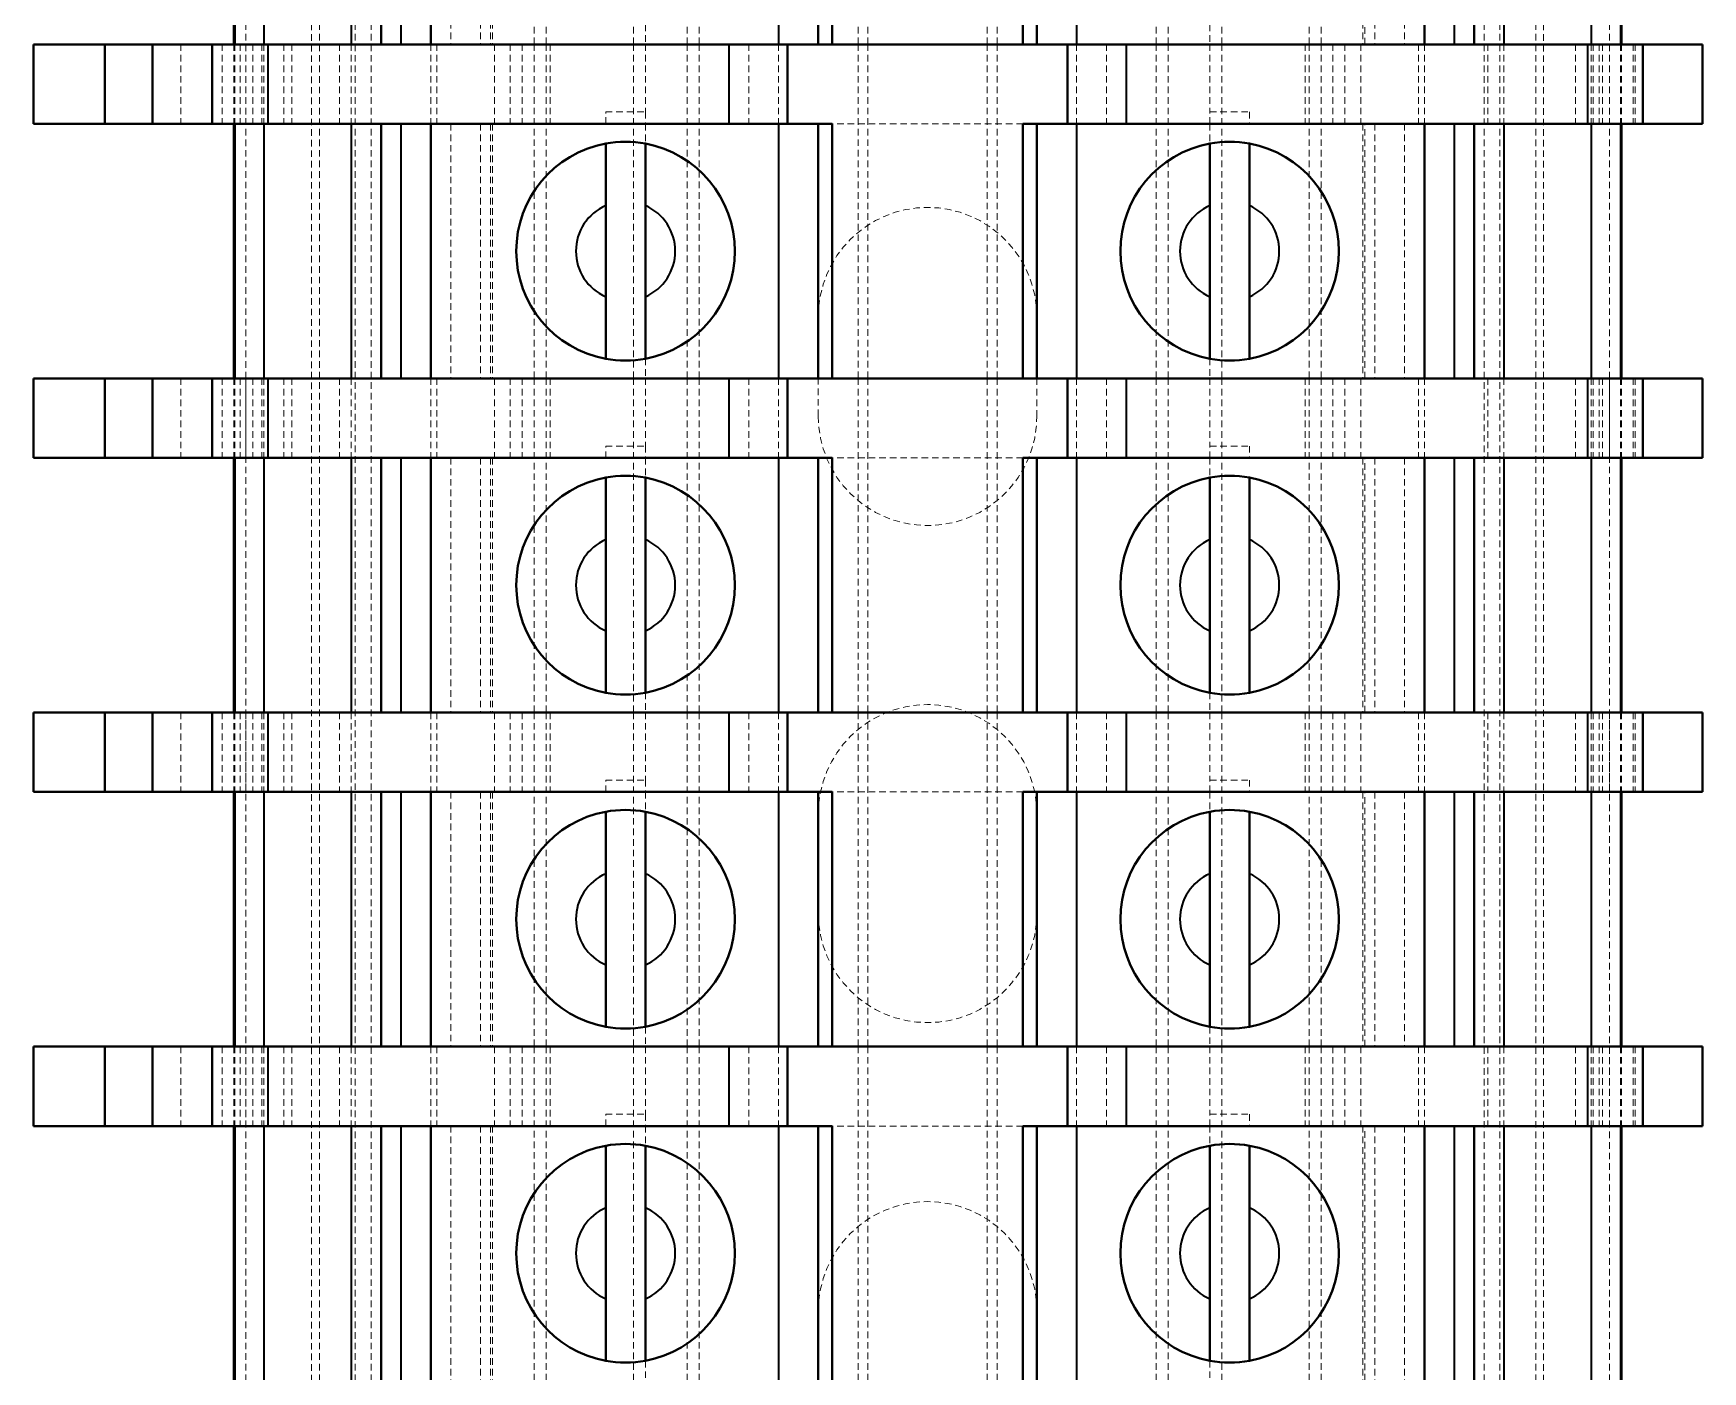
# Model space of a CAD drawing. Header units: inches. Extents: x 6934 to 18973, y 4254 to 7629.
# Drawn here: x 16751.78 to 16793.78, y 4759.93 to 4793.58 of the extents above; entities that cross this region are included whole.
import ezdxf

# ---------------------------------------------------------------- set-up
doc = ezdxf.new("R2010")
doc.units = ezdxf.units.IN
doc.header["$MEASUREMENT"] = 0
doc.linetypes.add('입력 정류부 ASSY$0$DASHED', pattern=[0.2067, 0.1654, -0.0413])
for name, color, linetype, lineweight, true_color in [('입력 정류부 ASSY$0$가려진 것(ISO)', 2, '입력 정류부 ASSY$0$DASHED', 18, 0xffff00), ('입력 정류부 ASSY$0$가려진 좁은 것(ISO)', 2, '입력 정류부 ASSY$0$DASHED', 18, 0xffff00), ('입력 정류부 ASSY$0$가시적인 것(ISO)', 3, 'Continuous', 40, 0x00ff00), ('입력 정류부 ASSY$0$가시적인 좁은 것(ISO)', 3, 'Continuous', 35, 0x00ff00)]:
    doc.layers.add(name, color=color, linetype=linetype, lineweight=lineweight, true_color=true_color)

# ---------------------------------------------------------------- blocks, each defined once
blk = doc.blocks.new('입력 정류부 ASSY')
at = {"layer": '입력 정류부 ASSY$0$가려진 것(ISO)'}
for p, q in [((104.904, 738.44), (104.904, 460.44)), ((105.804, 738.44), (105.804, 460.44)), ((106.204, 738.44), (106.204, 460.44)), ((134.204, 738.44), (134.204, 460.44)), ((134.604, 738.44), (134.604, 460.44)), ((135.504, 738.44), (135.504, 460.44)), ((104.704, 729.94), (104.704, 470.79)), ((135.704, 729.94), (135.704, 468.54)), ((110.304, 541.69), (110.304, 533.29)), ((110.604, 541.69), (110.604, 533.29)), ((112.804, 541.69), (112.804, 533.29)), ((114.154, 541.69), (114.154, 533.29)), ((114.454, 541.69), (114.454, 533.29)), ((118.454, 541.69), (118.454, 533.29)), ((118.704, 541.69), (118.704, 533.29)), ((121.704, 541.69), (121.704, 533.29)), ((121.954, 541.69), (121.954, 533.29)), ((125.954, 541.69), (125.954, 533.29)), ((126.254, 541.69), (126.254, 533.29)), ((127.604, 541.69), (127.604, 533.29)), ((129.804, 541.69), (129.804, 533.29)), ((130.104, 541.69), (130.104, 533.29)), ((108.204, 539.69), (108.204, 533.29)), ((108.954, 539.69), (108.954, 533.29)), ((109.204, 539.69), (109.204, 533.29)), ((109.254, 539.69), (109.254, 533.29)), ((131.154, 539.69), (131.154, 533.29)), ((131.204, 533.29), (131.204, 539.69)), ((131.454, 539.69), (131.454, 533.29)), ((132.204, 539.69), (132.204, 533.29)), ((113.104, 533.786), (113.104, 533.29)), ((127.304, 533.786), (127.304, 533.29)), ((102.454, 533.29), (102.454, 531.29)), ((102.746, 533.29), (102.746, 531.29)), ((102.904, 533.29), (102.904, 531.29)), ((103.05, 533.29), (103.05, 531.29)), ((103.454, 533.29), (103.454, 531.29)), ((104.004, 533.29), (104.004, 531.29)), ((104.204, 533.29), (104.204, 531.29)), ((104.211, 533.29), (104.211, 531.29)), ((105.404, 533.29), (105.404, 531.29)), ((107.704, 533.29), (107.704, 531.29)), ((107.854, 533.29), (107.854, 531.29)), ((109.304, 533.29), (109.304, 531.29)), ((110.304, 533.29), (110.304, 524.89)), ((110.604, 533.29), (110.604, 524.89)), ((110.704, 533.29), (110.704, 531.29)), ((112.804, 533.29), (112.804, 524.89)), ((113.104, 533.29), (113.104, 531.59)), ((114.154, 533.29), (114.154, 524.89)), ((114.454, 533.29), (114.454, 524.89)), ((115.704, 533.29), (115.704, 531.29)), ((116.454, 533.29), (116.454, 531.29)), ((118.454, 533.29), (118.454, 524.89)), ((118.704, 533.29), (118.704, 524.89)), ((121.704, 533.29), (121.704, 524.89)), ((121.954, 533.29), (121.954, 524.89)), ((123.954, 533.29), (123.954, 531.29)), ((124.704, 533.29), (124.704, 531.29)), ((125.954, 533.29), (125.954, 524.89)), ((126.254, 533.29), (126.254, 524.89)), ((127.304, 533.29), (127.304, 531.59)), ((127.604, 533.29), (127.604, 524.89)), ((129.704, 533.29), (129.704, 531.29)), ((129.804, 533.29), (129.804, 524.89)), ((130.104, 533.29), (130.104, 524.89)), ((131.104, 533.29), (131.104, 531.29)), ((132.554, 533.29), (132.554, 531.29)), ((132.704, 533.29), (132.704, 531.29)), ((134.304, 533.29), (134.304, 531.29)), ((136.504, 533.29), (136.504, 531.29)), ((136.954, 533.29), (136.954, 531.29)), ((137.104, 533.29), (137.104, 531.29)), ((137.359, 533.29), (137.359, 531.29)), ((137.663, 533.29), (137.663, 531.29)), ((137.954, 533.29), (137.954, 531.29)), ((138.004, 533.29), (138.004, 531.29)), ((112.104, 531.29), (112.104, 531.59)), ((112.104, 531.59), (113.104, 531.59)), ((113.104, 531.59), (113.104, 531.29)), ((127.304, 531.29), (127.304, 531.59)), ((127.304, 531.59), (128.304, 531.59)), ((128.304, 531.59), (128.304, 531.29)), ((108.204, 531.29), (108.204, 524.89)), ((108.954, 531.29), (108.954, 524.89)), ((109.204, 531.29), (109.204, 524.89)), ((109.254, 531.29), (109.254, 524.89)), ((113.104, 531.29), (113.104, 530.794)), ((122.604, 531.29), (117.804, 531.29)), ((127.304, 531.29), (127.304, 530.794)), ((131.154, 531.29), (131.154, 524.89)), ((131.204, 524.89), (131.204, 531.29)), ((131.454, 531.29), (131.454, 524.89)), ((132.204, 531.29), (132.204, 524.89)), ((113.104, 525.386), (113.104, 524.89)), ((127.304, 525.386), (127.304, 524.89)), ((102.454, 524.89), (102.454, 522.89)), ((102.746, 524.89), (102.746, 522.89)), ((102.904, 524.89), (102.904, 522.89)), ((103.05, 524.89), (103.05, 522.89)), ((103.454, 524.89), (103.454, 522.89)), ((104.004, 524.89), (104.004, 522.89)), ((104.204, 524.89), (104.204, 522.89)), ((104.211, 524.89), (104.211, 522.89)), ((105.404, 524.89), (105.404, 522.89)), ((107.704, 524.89), (107.704, 522.89)), ((107.854, 524.89), (107.854, 522.89)), ((109.304, 524.89), (109.304, 522.89)), ((110.304, 524.89), (110.304, 516.49)), ((110.604, 524.89), (110.604, 516.49)), ((110.704, 524.89), (110.704, 522.89)), ((112.804, 524.89), (112.804, 516.49)), ((113.104, 524.89), (113.104, 523.19)), ((114.154, 524.89), (114.154, 516.49)), ((114.454, 524.89), (114.454, 516.49)), ((115.704, 524.89), (115.704, 522.89)), ((116.454, 524.89), (116.454, 522.89)), ((117.454, 523.94), (117.454, 524.89)), ((118.454, 524.89), (118.454, 516.49)), ((118.704, 524.89), (118.704, 516.49)), ((121.704, 524.89), (121.704, 516.49)), ((121.954, 524.89), (121.954, 516.49)), ((122.954, 524.89), (122.954, 523.94)), ((123.954, 524.89), (123.954, 522.89)), ((124.704, 524.89), (124.704, 522.89)), ((125.954, 524.89), (125.954, 516.49)), ((126.254, 524.89), (126.254, 516.49)), ((127.304, 524.89), (127.304, 523.19)), ((127.604, 524.89), (127.604, 516.49)), ((129.704, 524.89), (129.704, 522.89)), ((129.804, 524.89), (129.804, 516.49)), ((130.104, 524.89), (130.104, 516.49)), ((131.104, 524.89), (131.104, 522.89)), ((132.554, 524.89), (132.554, 522.89)), ((132.704, 524.89), (132.704, 522.89)), ((134.304, 524.89), (134.304, 522.89)), ((136.504, 524.89), (136.504, 522.89)), ((136.954, 524.89), (136.954, 522.89)), ((137.104, 524.89), (137.104, 522.89)), ((137.359, 524.89), (137.359, 522.89)), ((137.663, 524.89), (137.663, 522.89)), ((137.954, 524.89), (137.954, 522.89)), ((138.004, 524.89), (138.004, 522.89)), ((112.104, 522.89), (112.104, 523.19)), ((112.104, 523.19), (113.104, 523.19)), ((113.104, 523.19), (113.104, 522.89)), ((127.304, 522.89), (127.304, 523.19)), ((127.304, 523.19), (128.304, 523.19)), ((128.304, 523.19), (128.304, 522.89)), ((108.204, 522.89), (108.204, 516.49)), ((108.954, 522.89), (108.954, 516.49)), ((109.204, 522.89), (109.204, 516.49)), ((109.254, 522.89), (109.254, 516.49)), ((113.104, 522.89), (113.104, 522.394)), ((122.604, 522.89), (117.804, 522.89)), ((127.304, 522.89), (127.304, 522.394)), ((131.154, 522.89), (131.154, 516.49)), ((131.204, 516.49), (131.204, 522.89)), ((131.454, 522.89), (131.454, 516.49)), ((132.204, 522.89), (132.204, 516.49)), ((113.104, 516.986), (113.104, 516.49)), ((127.304, 516.986), (127.304, 516.49)), ((102.454, 516.49), (102.454, 514.49)), ((102.746, 516.49), (102.746, 514.49)), ((102.904, 516.49), (102.904, 514.49)), ((103.05, 516.49), (103.05, 514.49)), ((103.454, 516.49), (103.454, 514.49)), ((104.004, 516.49), (104.004, 514.49)), ((104.204, 516.49), (104.204, 514.49)), ((104.211, 516.49), (104.211, 514.49)), ((105.404, 516.49), (105.404, 514.49)), ((107.704, 516.49), (107.704, 514.49)), ((107.854, 516.49), (107.854, 514.49)), ((109.304, 516.49), (109.304, 514.49)), ((110.304, 516.49), (110.304, 508.09)), ((110.604, 516.49), (110.604, 508.09)), ((110.704, 516.49), (110.704, 514.49)), ((112.804, 516.49), (112.804, 508.09)), ((113.104, 516.49), (113.104, 514.79)), ((114.154, 516.49), (114.154, 508.09)), ((114.454, 516.49), (114.454, 508.09)), ((115.704, 516.49), (115.704, 514.49)), ((116.454, 516.49), (116.454, 514.49)), ((118.454, 516.49), (118.454, 508.09)), ((118.704, 516.49), (118.704, 508.09)), ((121.704, 516.49), (121.704, 508.09)), ((121.954, 516.49), (121.954, 508.09)), ((123.954, 516.49), (123.954, 514.49)), ((124.704, 516.49), (124.704, 514.49)), ((125.954, 516.49), (125.954, 508.09)), ((126.254, 516.49), (126.254, 508.09)), ((127.304, 516.49), (127.304, 514.79)), ((127.604, 516.49), (127.604, 508.09)), ((129.704, 516.49), (129.704, 514.49)), ((129.804, 516.49), (129.804, 508.09)), ((130.104, 516.49), (130.104, 508.09)), ((131.104, 516.49), (131.104, 514.49)), ((132.554, 516.49), (132.554, 514.49)), ((132.704, 516.49), (132.704, 514.49)), ((134.304, 516.49), (134.304, 514.49)), ((136.504, 516.49), (136.504, 514.49)), ((136.954, 516.49), (136.954, 514.49)), ((137.104, 516.49), (137.104, 514.49)), ((137.359, 516.49), (137.359, 514.49)), ((137.663, 516.49), (137.663, 514.49)), ((137.954, 516.49), (137.954, 514.49)), ((138.004, 516.49), (138.004, 514.49)), ((112.104, 514.49), (112.104, 514.79)), ((112.104, 514.79), (113.104, 514.79)), ((113.104, 514.79), (113.104, 514.49)), ((127.304, 514.49), (127.304, 514.79)), ((127.304, 514.79), (128.304, 514.79)), ((128.304, 514.79), (128.304, 514.49)), ((108.204, 514.49), (108.204, 508.09)), ((108.954, 514.49), (108.954, 508.09)), ((109.204, 514.49), (109.204, 508.09)), ((109.254, 514.49), (109.254, 508.09)), ((113.104, 514.49), (113.104, 513.994)), ((122.604, 514.49), (117.804, 514.49)), ((127.304, 514.49), (127.304, 513.994)), ((131.154, 514.49), (131.154, 508.09)), ((131.204, 508.09), (131.204, 514.49)), ((131.454, 514.49), (131.454, 508.09)), ((132.204, 514.49), (132.204, 508.09)), ((113.104, 508.586), (113.104, 508.09)), ((127.304, 508.586), (127.304, 508.09)), ((102.454, 508.09), (102.454, 506.09)), ((102.746, 508.09), (102.746, 506.09)), ((102.904, 508.09), (102.904, 506.09)), ((103.05, 508.09), (103.05, 506.09)), ((103.454, 508.09), (103.454, 506.09)), ((104.004, 508.09), (104.004, 506.09)), ((104.204, 508.09), (104.204, 506.09)), ((104.211, 508.09), (104.211, 506.09)), ((105.404, 508.09), (105.404, 506.09)), ((107.704, 508.09), (107.704, 506.09)), ((107.854, 508.09), (107.854, 506.09)), ((109.304, 508.09), (109.304, 506.09)), ((110.304, 508.09), (110.304, 499.69)), ((110.604, 508.09), (110.604, 499.69)), ((110.704, 508.09), (110.704, 506.09)), ((112.804, 508.09), (112.804, 499.69)), ((113.104, 508.09), (113.104, 506.39)), ((114.154, 508.09), (114.154, 499.69)), ((114.454, 508.09), (114.454, 499.69)), ((115.704, 508.09), (115.704, 506.09)), ((116.454, 508.09), (116.454, 506.09)), ((118.454, 508.09), (118.454, 499.69)), ((118.704, 508.09), (118.704, 499.69)), ((121.704, 508.09), (121.704, 499.69)), ((121.954, 508.09), (121.954, 499.69)), ((123.954, 508.09), (123.954, 506.09)), ((124.704, 508.09), (124.704, 506.09)), ((125.954, 508.09), (125.954, 499.69)), ((126.254, 508.09), (126.254, 499.69)), ((127.304, 508.09), (127.304, 506.39)), ((127.604, 508.09), (127.604, 499.69)), ((129.704, 508.09), (129.704, 506.09)), ((129.804, 508.09), (129.804, 499.69)), ((130.104, 508.09), (130.104, 499.69)), ((131.104, 508.09), (131.104, 506.09)), ((132.554, 508.09), (132.554, 506.09)), ((132.704, 508.09), (132.704, 506.09)), ((134.304, 508.09), (134.304, 506.09)), ((136.504, 508.09), (136.504, 506.09)), ((136.954, 508.09), (136.954, 506.09)), ((137.104, 508.09), (137.104, 506.09)), ((137.359, 508.09), (137.359, 506.09)), ((137.663, 508.09), (137.663, 506.09)), ((137.954, 508.09), (137.954, 506.09)), ((138.004, 508.09), (138.004, 506.09)), ((112.104, 506.09), (112.104, 506.39)), ((112.104, 506.39), (113.104, 506.39)), ((113.104, 506.39), (113.104, 506.09)), ((127.304, 506.09), (127.304, 506.39)), ((127.304, 506.39), (128.304, 506.39)), ((128.304, 506.39), (128.304, 506.09)), ((108.204, 506.09), (108.204, 499.69)), ((108.954, 506.09), (108.954, 499.69)), ((109.204, 506.09), (109.204, 499.69)), ((109.254, 506.09), (109.254, 499.69)), ((113.104, 506.09), (113.104, 505.594)), ((122.604, 506.09), (117.804, 506.09)), ((127.304, 506.09), (127.304, 505.594)), ((131.154, 506.09), (131.154, 499.69)), ((131.204, 499.69), (131.204, 506.09)), ((131.454, 506.09), (131.454, 499.69)), ((132.204, 506.09), (132.204, 499.69)), ((113.104, 500.186), (113.104, 499.69)), ((127.304, 500.186), (127.304, 499.69))]:
    blk.add_line(p, q, dxfattribs=at)
for centre, start, end in [((120.204, 526.44), 0, 180), ((120.204, 523.94), 180, 0), ((120.204, 513.94), 0, 180), ((120.204, 511.44), 180, 0), ((120.204, 501.44), 0, 180)]:
    blk.add_arc(centre, 2.75, start, end, dxfattribs=at)
at = {"layer": '입력 정류부 ASSY$0$가려진 좁은 것(ISO)'}
for p, q in [((103.046, 738.44), (103.046, 460.44)), ((137.363, 738.44), (137.363, 460.44)), ((101.411, 533.29), (101.411, 531.29)), ((102.771, 533.29), (102.771, 531.29)), ((103.224, 533.29), (103.224, 531.29)), ((103.504, 533.29), (103.504, 531.29)), ((105.704, 533.29), (105.704, 531.29)), ((109.704, 533.29), (109.704, 531.29)), ((110.004, 533.29), (110.004, 531.29)), ((130.404, 533.29), (130.404, 531.29)), ((130.704, 533.29), (130.704, 531.29)), ((134.704, 533.29), (134.704, 531.29)), ((136.904, 533.29), (136.904, 531.29)), ((137.185, 533.29), (137.185, 531.29)), ((137.638, 533.29), (137.638, 531.29)), ((101.411, 524.89), (101.411, 522.89)), ((102.771, 524.89), (102.771, 522.89)), ((103.224, 524.89), (103.224, 522.89)), ((103.504, 524.89), (103.504, 522.89)), ((105.704, 524.89), (105.704, 522.89)), ((109.704, 524.89), (109.704, 522.89)), ((110.004, 524.89), (110.004, 522.89)), ((130.404, 524.89), (130.404, 522.89)), ((130.704, 524.89), (130.704, 522.89)), ((134.704, 524.89), (134.704, 522.89)), ((136.904, 524.89), (136.904, 522.89)), ((137.185, 524.89), (137.185, 522.89)), ((137.638, 524.89), (137.638, 522.89)), ((101.411, 516.49), (101.411, 514.49)), ((102.771, 516.49), (102.771, 514.49)), ((103.224, 516.49), (103.224, 514.49)), ((103.504, 516.49), (103.504, 514.49)), ((105.704, 516.49), (105.704, 514.49)), ((109.704, 516.49), (109.704, 514.49)), ((110.004, 516.49), (110.004, 514.49)), ((130.404, 516.49), (130.404, 514.49)), ((130.704, 516.49), (130.704, 514.49)), ((134.704, 516.49), (134.704, 514.49)), ((136.904, 516.49), (136.904, 514.49)), ((137.185, 516.49), (137.185, 514.49)), ((137.638, 516.49), (137.638, 514.49)), ((101.411, 508.09), (101.411, 506.09)), ((102.771, 508.09), (102.771, 506.09)), ((103.224, 508.09), (103.224, 506.09)), ((103.504, 508.09), (103.504, 506.09)), ((105.704, 508.09), (105.704, 506.09)), ((109.704, 508.09), (109.704, 506.09)), ((110.004, 508.09), (110.004, 506.09)), ((130.404, 508.09), (130.404, 506.09)), ((130.704, 508.09), (130.704, 506.09)), ((134.704, 508.09), (134.704, 506.09)), ((136.904, 508.09), (136.904, 506.09)), ((137.185, 508.09), (137.185, 506.09)), ((137.638, 508.09), (137.638, 506.09))]:
    blk.add_line(p, q, dxfattribs=at)
at = {"layer": '입력 정류부 ASSY$0$가시적인 것(ISO)'}
for p, q in [((102.746, 539.69), (102.746, 533.29)), ((106.454, 539.69), (106.454, 533.29)), ((107.704, 539.69), (107.704, 533.29)), ((117.454, 539.69), (117.454, 533.29)), ((117.804, 539.69), (117.804, 533.29)), ((122.604, 539.69), (122.604, 533.29)), ((122.954, 539.69), (122.954, 533.29)), ((132.704, 539.69), (132.704, 533.29)), ((133.954, 539.69), (133.954, 533.29)), ((137.663, 539.69), (137.663, 533.29)), ((99.504, 533.29), (97.704, 533.29)), ((97.704, 533.29), (97.704, 531.29)), ((100.704, 533.29), (99.504, 533.29)), ((99.504, 533.29), (99.504, 531.29)), ((102.204, 533.29), (100.704, 533.29)), ((100.704, 533.29), (100.704, 531.29)), ((102.204, 533.29), (103.604, 533.29)), ((102.204, 533.29), (102.204, 531.29)), ((115.204, 533.29), (103.604, 533.29)), ((115.204, 533.29), (116.681, 533.29)), ((123.727, 533.29), (116.681, 533.29)), ((116.681, 533.29), (116.681, 531.29)), ((122.604, 533.29), (117.804, 533.29)), ((123.727, 533.29), (125.204, 533.29)), ((123.727, 533.29), (123.727, 531.29)), ((136.804, 533.29), (125.204, 533.29)), ((136.804, 533.29), (138.204, 533.29)), ((139.704, 533.29), (138.204, 533.29)), ((138.204, 533.29), (138.204, 531.29)), ((139.704, 533.29), (139.704, 531.29)), ((99.504, 531.29), (97.704, 531.29)), ((100.704, 531.29), (99.504, 531.29)), ((102.204, 531.29), (100.704, 531.29)), ((102.204, 531.29), (103.604, 531.29)), ((102.746, 531.29), (102.746, 524.89)), ((115.204, 531.29), (103.604, 531.29)), ((106.454, 531.29), (106.454, 524.89)), ((107.704, 531.29), (107.704, 524.89)), ((115.204, 531.29), (116.681, 531.29)), ((117.804, 531.29), (116.681, 531.29)), ((117.454, 531.29), (117.454, 524.89)), ((117.804, 531.29), (117.804, 524.89)), ((122.604, 531.29), (122.604, 524.89)), ((123.727, 531.29), (122.604, 531.29)), ((122.954, 531.29), (122.954, 524.89)), ((123.727, 531.29), (125.204, 531.29)), ((136.804, 531.29), (125.204, 531.29)), ((132.704, 531.29), (132.704, 524.89)), ((133.954, 531.29), (133.954, 524.89)), ((136.804, 531.29), (138.204, 531.29)), ((137.663, 531.29), (137.663, 524.89)), ((139.704, 531.29), (138.204, 531.29)), ((112.104, 526.945), (112.104, 529.236)), ((113.104, 529.236), (113.104, 526.945)), ((127.304, 526.945), (127.304, 529.236)), ((128.304, 529.236), (128.304, 526.945)), ((99.504, 524.89), (97.704, 524.89)), ((97.704, 524.89), (97.704, 522.89)), ((100.704, 524.89), (99.504, 524.89)), ((99.504, 524.89), (99.504, 522.89)), ((102.204, 524.89), (100.704, 524.89)), ((100.704, 524.89), (100.704, 522.89)), ((102.204, 524.89), (103.604, 524.89)), ((102.204, 524.89), (102.204, 522.89)), ((115.204, 524.89), (103.604, 524.89)), ((115.204, 524.89), (116.681, 524.89)), ((123.727, 524.89), (116.681, 524.89)), ((116.681, 524.89), (116.681, 522.89)), ((122.604, 524.89), (117.804, 524.89)), ((123.727, 524.89), (125.204, 524.89)), ((123.727, 524.89), (123.727, 522.89)), ((136.804, 524.89), (125.204, 524.89)), ((136.804, 524.89), (138.204, 524.89)), ((139.704, 524.89), (138.204, 524.89)), ((138.204, 524.89), (138.204, 522.89)), ((139.704, 524.89), (139.704, 522.89)), ((99.504, 522.89), (97.704, 522.89)), ((100.704, 522.89), (99.504, 522.89)), ((102.204, 522.89), (100.704, 522.89)), ((102.204, 522.89), (103.604, 522.89)), ((102.746, 522.89), (102.746, 516.49)), ((115.204, 522.89), (103.604, 522.89)), ((106.454, 522.89), (106.454, 516.49)), ((107.704, 522.89), (107.704, 516.49)), ((115.204, 522.89), (116.681, 522.89)), ((117.804, 522.89), (116.681, 522.89)), ((117.454, 522.89), (117.454, 516.49)), ((117.804, 522.89), (117.804, 516.49)), ((122.604, 522.89), (122.604, 516.49)), ((123.727, 522.89), (122.604, 522.89)), ((122.954, 522.89), (122.954, 516.49)), ((123.727, 522.89), (125.204, 522.89)), ((136.804, 522.89), (125.204, 522.89)), ((132.704, 522.89), (132.704, 516.49)), ((133.954, 522.89), (133.954, 516.49)), ((136.804, 522.89), (138.204, 522.89)), ((137.663, 522.89), (137.663, 516.49)), ((139.704, 522.89), (138.204, 522.89)), ((112.104, 518.545), (112.104, 520.836)), ((113.104, 520.836), (113.104, 518.545)), ((127.304, 518.545), (127.304, 520.836)), ((128.304, 520.836), (128.304, 518.545)), ((99.504, 516.49), (97.704, 516.49)), ((97.704, 516.49), (97.704, 514.49)), ((100.704, 516.49), (99.504, 516.49)), ((99.504, 516.49), (99.504, 514.49)), ((102.204, 516.49), (100.704, 516.49)), ((100.704, 516.49), (100.704, 514.49)), ((102.204, 516.49), (103.604, 516.49)), ((102.204, 516.49), (102.204, 514.49)), ((115.204, 516.49), (103.604, 516.49)), ((115.204, 516.49), (116.681, 516.49)), ((123.727, 516.49), (116.681, 516.49)), ((116.681, 516.49), (116.681, 514.49)), ((122.604, 516.49), (117.804, 516.49)), ((123.727, 516.49), (125.204, 516.49)), ((123.727, 516.49), (123.727, 514.49)), ((136.804, 516.49), (125.204, 516.49)), ((136.804, 516.49), (138.204, 516.49)), ((139.704, 516.49), (138.204, 516.49)), ((138.204, 516.49), (138.204, 514.49)), ((139.704, 516.49), (139.704, 514.49)), ((99.504, 514.49), (97.704, 514.49)), ((100.704, 514.49), (99.504, 514.49)), ((102.204, 514.49), (100.704, 514.49)), ((102.204, 514.49), (103.604, 514.49)), ((102.746, 514.49), (102.746, 508.09)), ((115.204, 514.49), (103.604, 514.49)), ((106.454, 514.49), (106.454, 508.09)), ((107.704, 514.49), (107.704, 508.09)), ((115.204, 514.49), (116.681, 514.49)), ((117.804, 514.49), (116.681, 514.49)), ((117.454, 514.49), (117.454, 508.09)), ((117.804, 514.49), (117.804, 508.09)), ((122.604, 514.49), (122.604, 508.09)), ((123.727, 514.49), (122.604, 514.49)), ((122.954, 514.49), (122.954, 508.09)), ((123.727, 514.49), (125.204, 514.49)), ((136.804, 514.49), (125.204, 514.49)), ((132.704, 514.49), (132.704, 508.09)), ((133.954, 514.49), (133.954, 508.09)), ((136.804, 514.49), (138.204, 514.49)), ((137.663, 514.49), (137.663, 508.09)), ((139.704, 514.49), (138.204, 514.49)), ((112.104, 510.145), (112.104, 512.436)), ((113.104, 512.436), (113.104, 510.145)), ((127.304, 510.145), (127.304, 512.436)), ((128.304, 512.436), (128.304, 510.145)), ((99.504, 508.09), (97.704, 508.09)), ((97.704, 508.09), (97.704, 506.09)), ((100.704, 508.09), (99.504, 508.09)), ((99.504, 508.09), (99.504, 506.09)), ((102.204, 508.09), (100.704, 508.09)), ((100.704, 508.09), (100.704, 506.09)), ((102.204, 508.09), (103.604, 508.09)), ((102.204, 508.09), (102.204, 506.09)), ((115.204, 508.09), (103.604, 508.09)), ((115.204, 508.09), (116.681, 508.09)), ((123.727, 508.09), (116.681, 508.09)), ((116.681, 508.09), (116.681, 506.09)), ((122.604, 508.09), (117.804, 508.09)), ((123.727, 508.09), (125.204, 508.09)), ((123.727, 508.09), (123.727, 506.09)), ((136.804, 508.09), (125.204, 508.09)), ((136.804, 508.09), (138.204, 508.09)), ((139.704, 508.09), (138.204, 508.09)), ((138.204, 508.09), (138.204, 506.09)), ((139.704, 508.09), (139.704, 506.09)), ((99.504, 506.09), (97.704, 506.09)), ((100.704, 506.09), (99.504, 506.09)), ((102.204, 506.09), (100.704, 506.09)), ((102.204, 506.09), (103.604, 506.09)), ((102.746, 506.09), (102.746, 499.69)), ((115.204, 506.09), (103.604, 506.09)), ((106.454, 506.09), (106.454, 499.69)), ((107.704, 506.09), (107.704, 499.69)), ((115.204, 506.09), (116.681, 506.09)), ((117.804, 506.09), (116.681, 506.09)), ((117.454, 506.09), (117.454, 499.69)), ((117.804, 506.09), (117.804, 499.69)), ((122.604, 506.09), (122.604, 499.69)), ((123.727, 506.09), (122.604, 506.09)), ((122.954, 506.09), (122.954, 499.69)), ((123.727, 506.09), (125.204, 506.09)), ((136.804, 506.09), (125.204, 506.09)), ((132.704, 506.09), (132.704, 499.69)), ((133.954, 506.09), (133.954, 499.69)), ((136.804, 506.09), (138.204, 506.09)), ((137.663, 506.09), (137.663, 499.69)), ((139.704, 506.09), (138.204, 506.09)), ((112.104, 501.745), (112.104, 504.036)), ((113.104, 504.036), (113.104, 501.745)), ((127.304, 501.745), (127.304, 504.036)), ((128.304, 504.036), (128.304, 501.745))]:
    blk.add_line(p, q, dxfattribs=at)
for centre, start, end in [((112.604, 528.09), 100.4757, 259.5243), ((112.604, 528.09), 79.5243, 100.4757), ((112.604, 528.09), 280.4757, 79.5243), ((127.804, 528.09), 100.4757, 259.5243), ((127.804, 528.09), 79.5243, 100.4757), ((127.804, 528.09), 280.4757, 79.5243), ((112.604, 528.09), 259.5243, 280.4757), ((127.804, 528.09), 259.5243, 280.4757), ((112.604, 519.69), 100.4757, 259.5243), ((112.604, 519.69), 79.5243, 100.4757), ((112.604, 519.69), 280.4757, 79.5243), ((127.804, 519.69), 100.4757, 259.5243), ((127.804, 519.69), 79.5243, 100.4757), ((127.804, 519.69), 280.4757, 79.5243), ((112.604, 519.69), 259.5243, 280.4757), ((127.804, 519.69), 259.5243, 280.4757), ((112.604, 511.29), 100.4757, 259.5243), ((112.604, 511.29), 79.5243, 100.4757), ((112.604, 511.29), 280.4757, 79.5243), ((127.804, 511.29), 100.4757, 259.5243), ((127.804, 511.29), 79.5243, 100.4757), ((127.804, 511.29), 280.4757, 79.5243), ((112.604, 511.29), 259.5243, 280.4757), ((127.804, 511.29), 259.5243, 280.4757), ((112.604, 502.89), 100.4757, 259.5243), ((112.604, 502.89), 79.5243, 100.4757), ((112.604, 502.89), 280.4757, 79.5243), ((127.804, 502.89), 100.4757, 259.5243), ((127.804, 502.89), 79.5243, 100.4757), ((127.804, 502.89), 280.4757, 79.5243), ((112.604, 502.89), 259.5243, 280.4757), ((127.804, 502.89), 259.5243, 280.4757)]:
    blk.add_arc(centre, 2.75, start, end, dxfattribs=at)
for points, knots in [([(112.104, 529.236), (112.104, 529.436), (112.104, 529.672), (112.104, 530.031), (112.104, 530.22), (112.104, 530.486), (112.104, 530.61), (112.104, 530.751), (112.104, 530.777), (112.104, 530.794)], [0.7826557, 0.7826557, 0.7826557, 0.7826557, 0.8426253, 0.8426253, 0.8991856, 0.8991856, 0.9546323, 0.9546323, 1.009615, 1.009615, 1.009615, 1.009615]), ([(113.104, 530.794), (113.104, 530.777), (113.104, 530.751), (113.104, 530.61), (113.104, 530.486), (113.104, 530.22), (113.104, 530.031), (113.104, 529.672), (113.104, 529.436), (113.104, 529.236)], [0.3365383, 0.3365383, 0.3365383, 0.3365383, 0.391521, 0.391521, 0.4469677, 0.4469677, 0.503528, 0.503528, 0.5634976, 0.5634976, 0.5634976, 0.5634976]), ([(127.304, 529.236), (127.304, 529.436), (127.304, 529.672), (127.304, 530.031), (127.304, 530.22), (127.304, 530.486), (127.304, 530.61), (127.304, 530.751), (127.304, 530.777), (127.304, 530.794)], [0.7826557, 0.7826557, 0.7826557, 0.7826557, 0.8426253, 0.8426253, 0.8991856, 0.8991856, 0.9546323, 0.9546323, 1.009615, 1.009615, 1.009615, 1.009615]), ([(128.304, 530.794), (128.304, 530.777), (128.304, 530.751), (128.304, 530.61), (128.304, 530.486), (128.304, 530.22), (128.304, 530.031), (128.304, 529.672), (128.304, 529.436), (128.304, 529.236)], [0.3365383, 0.3365383, 0.3365383, 0.3365383, 0.391521, 0.391521, 0.4469677, 0.4469677, 0.503528, 0.503528, 0.5634976, 0.5634976, 0.5634976, 0.5634976]), ([(112.104, 525.386), (112.104, 525.403), (112.104, 525.429), (112.104, 525.571), (112.104, 525.695), (112.104, 525.96), (112.104, 526.149), (112.104, 526.509), (112.104, 526.745), (112.104, 526.945)], [0.3365383, 0.3365383, 0.3365383, 0.3365383, 0.391521, 0.391521, 0.4469677, 0.4469677, 0.503528, 0.503528, 0.5634976, 0.5634976, 0.5634976, 0.5634976]), ([(113.104, 526.945), (113.104, 526.745), (113.104, 526.509), (113.104, 526.149), (113.104, 525.96), (113.104, 525.695), (113.104, 525.571), (113.104, 525.429), (113.104, 525.403), (113.104, 525.386)], [0.7826557, 0.7826557, 0.7826557, 0.7826557, 0.8426253, 0.8426253, 0.8991856, 0.8991856, 0.9546323, 0.9546323, 1.009615, 1.009615, 1.009615, 1.009615]), ([(127.304, 525.386), (127.304, 525.403), (127.304, 525.429), (127.304, 525.571), (127.304, 525.695), (127.304, 525.96), (127.304, 526.149), (127.304, 526.509), (127.304, 526.745), (127.304, 526.945)], [0.3365383, 0.3365383, 0.3365383, 0.3365383, 0.391521, 0.391521, 0.4469677, 0.4469677, 0.503528, 0.503528, 0.5634976, 0.5634976, 0.5634976, 0.5634976]), ([(128.304, 526.945), (128.304, 526.745), (128.304, 526.509), (128.304, 526.149), (128.304, 525.96), (128.304, 525.695), (128.304, 525.571), (128.304, 525.429), (128.304, 525.403), (128.304, 525.386)], [0.7826557, 0.7826557, 0.7826557, 0.7826557, 0.8426253, 0.8426253, 0.8991856, 0.8991856, 0.9546323, 0.9546323, 1.009615, 1.009615, 1.009615, 1.009615]), ([(112.104, 520.836), (112.104, 521.036), (112.104, 521.272), (112.104, 521.631), (112.104, 521.82), (112.104, 522.086), (112.104, 522.21), (112.104, 522.351), (112.104, 522.377), (112.104, 522.394)], [0.7826557, 0.7826557, 0.7826557, 0.7826557, 0.8426253, 0.8426253, 0.8991856, 0.8991856, 0.9546323, 0.9546323, 1.009615, 1.009615, 1.009615, 1.009615]), ([(113.104, 522.394), (113.104, 522.377), (113.104, 522.351), (113.104, 522.21), (113.104, 522.086), (113.104, 521.82), (113.104, 521.631), (113.104, 521.272), (113.104, 521.036), (113.104, 520.836)], [0.3365383, 0.3365383, 0.3365383, 0.3365383, 0.391521, 0.391521, 0.4469677, 0.4469677, 0.503528, 0.503528, 0.5634976, 0.5634976, 0.5634976, 0.5634976]), ([(127.304, 520.836), (127.304, 521.036), (127.304, 521.272), (127.304, 521.631), (127.304, 521.82), (127.304, 522.086), (127.304, 522.21), (127.304, 522.351), (127.304, 522.377), (127.304, 522.394)], [0.7826557, 0.7826557, 0.7826557, 0.7826557, 0.8426253, 0.8426253, 0.8991856, 0.8991856, 0.9546323, 0.9546323, 1.009615, 1.009615, 1.009615, 1.009615]), ([(128.304, 522.394), (128.304, 522.377), (128.304, 522.351), (128.304, 522.21), (128.304, 522.086), (128.304, 521.82), (128.304, 521.631), (128.304, 521.272), (128.304, 521.036), (128.304, 520.836)], [0.3365383, 0.3365383, 0.3365383, 0.3365383, 0.391521, 0.391521, 0.4469677, 0.4469677, 0.503528, 0.503528, 0.5634976, 0.5634976, 0.5634976, 0.5634976]), ([(112.104, 516.986), (112.104, 517.003), (112.104, 517.029), (112.104, 517.171), (112.104, 517.295), (112.104, 517.56), (112.104, 517.749), (112.104, 518.109), (112.104, 518.345), (112.104, 518.545)], [0.3365383, 0.3365383, 0.3365383, 0.3365383, 0.391521, 0.391521, 0.4469677, 0.4469677, 0.503528, 0.503528, 0.5634976, 0.5634976, 0.5634976, 0.5634976]), ([(113.104, 518.545), (113.104, 518.345), (113.104, 518.109), (113.104, 517.749), (113.104, 517.56), (113.104, 517.295), (113.104, 517.171), (113.104, 517.029), (113.104, 517.003), (113.104, 516.986)], [0.7826557, 0.7826557, 0.7826557, 0.7826557, 0.8426253, 0.8426253, 0.8991856, 0.8991856, 0.9546323, 0.9546323, 1.009615, 1.009615, 1.009615, 1.009615]), ([(127.304, 516.986), (127.304, 517.003), (127.304, 517.029), (127.304, 517.171), (127.304, 517.295), (127.304, 517.56), (127.304, 517.749), (127.304, 518.109), (127.304, 518.345), (127.304, 518.545)], [0.3365383, 0.3365383, 0.3365383, 0.3365383, 0.391521, 0.391521, 0.4469677, 0.4469677, 0.503528, 0.503528, 0.5634976, 0.5634976, 0.5634976, 0.5634976]), ([(128.304, 518.545), (128.304, 518.345), (128.304, 518.109), (128.304, 517.749), (128.304, 517.56), (128.304, 517.295), (128.304, 517.171), (128.304, 517.029), (128.304, 517.003), (128.304, 516.986)], [0.7826557, 0.7826557, 0.7826557, 0.7826557, 0.8426253, 0.8426253, 0.8991856, 0.8991856, 0.9546323, 0.9546323, 1.009615, 1.009615, 1.009615, 1.009615]), ([(112.104, 512.436), (112.104, 512.636), (112.104, 512.872), (112.104, 513.231), (112.104, 513.42), (112.104, 513.686), (112.104, 513.81), (112.104, 513.951), (112.104, 513.977), (112.104, 513.994)], [0.7826557, 0.7826557, 0.7826557, 0.7826557, 0.8426253, 0.8426253, 0.8991856, 0.8991856, 0.9546323, 0.9546323, 1.009615, 1.009615, 1.009615, 1.009615]), ([(113.104, 513.994), (113.104, 513.977), (113.104, 513.951), (113.104, 513.81), (113.104, 513.686), (113.104, 513.42), (113.104, 513.231), (113.104, 512.872), (113.104, 512.636), (113.104, 512.436)], [0.3365383, 0.3365383, 0.3365383, 0.3365383, 0.391521, 0.391521, 0.4469677, 0.4469677, 0.503528, 0.503528, 0.5634976, 0.5634976, 0.5634976, 0.5634976]), ([(127.304, 512.436), (127.304, 512.636), (127.304, 512.872), (127.304, 513.231), (127.304, 513.42), (127.304, 513.686), (127.304, 513.81), (127.304, 513.951), (127.304, 513.977), (127.304, 513.994)], [0.7826557, 0.7826557, 0.7826557, 0.7826557, 0.8426253, 0.8426253, 0.8991856, 0.8991856, 0.9546323, 0.9546323, 1.009615, 1.009615, 1.009615, 1.009615]), ([(128.304, 513.994), (128.304, 513.977), (128.304, 513.951), (128.304, 513.81), (128.304, 513.686), (128.304, 513.42), (128.304, 513.231), (128.304, 512.872), (128.304, 512.636), (128.304, 512.436)], [0.3365383, 0.3365383, 0.3365383, 0.3365383, 0.391521, 0.391521, 0.4469677, 0.4469677, 0.503528, 0.503528, 0.5634976, 0.5634976, 0.5634976, 0.5634976]), ([(112.104, 508.586), (112.104, 508.603), (112.104, 508.629), (112.104, 508.771), (112.104, 508.895), (112.104, 509.16), (112.104, 509.349), (112.104, 509.709), (112.104, 509.945), (112.104, 510.145)], [0.3365383, 0.3365383, 0.3365383, 0.3365383, 0.391521, 0.391521, 0.4469677, 0.4469677, 0.503528, 0.503528, 0.5634976, 0.5634976, 0.5634976, 0.5634976]), ([(113.104, 510.145), (113.104, 509.945), (113.104, 509.709), (113.104, 509.349), (113.104, 509.16), (113.104, 508.895), (113.104, 508.771), (113.104, 508.629), (113.104, 508.603), (113.104, 508.586)], [0.7826557, 0.7826557, 0.7826557, 0.7826557, 0.8426253, 0.8426253, 0.8991856, 0.8991856, 0.9546323, 0.9546323, 1.009615, 1.009615, 1.009615, 1.009615]), ([(127.304, 508.586), (127.304, 508.603), (127.304, 508.629), (127.304, 508.771), (127.304, 508.895), (127.304, 509.16), (127.304, 509.349), (127.304, 509.709), (127.304, 509.945), (127.304, 510.145)], [0.3365383, 0.3365383, 0.3365383, 0.3365383, 0.391521, 0.391521, 0.4469677, 0.4469677, 0.503528, 0.503528, 0.5634976, 0.5634976, 0.5634976, 0.5634976]), ([(128.304, 510.145), (128.304, 509.945), (128.304, 509.709), (128.304, 509.349), (128.304, 509.16), (128.304, 508.895), (128.304, 508.771), (128.304, 508.629), (128.304, 508.603), (128.304, 508.586)], [0.7826557, 0.7826557, 0.7826557, 0.7826557, 0.8426253, 0.8426253, 0.8991856, 0.8991856, 0.9546323, 0.9546323, 1.009615, 1.009615, 1.009615, 1.009615]), ([(112.104, 504.036), (112.104, 504.236), (112.104, 504.472), (112.104, 504.831), (112.104, 505.02), (112.104, 505.286), (112.104, 505.41), (112.104, 505.551), (112.104, 505.577), (112.104, 505.594)], [0.7826557, 0.7826557, 0.7826557, 0.7826557, 0.8426253, 0.8426253, 0.8991856, 0.8991856, 0.9546323, 0.9546323, 1.009615, 1.009615, 1.009615, 1.009615]), ([(113.104, 505.594), (113.104, 505.577), (113.104, 505.551), (113.104, 505.41), (113.104, 505.286), (113.104, 505.02), (113.104, 504.831), (113.104, 504.472), (113.104, 504.236), (113.104, 504.036)], [0.3365383, 0.3365383, 0.3365383, 0.3365383, 0.391521, 0.391521, 0.4469677, 0.4469677, 0.503528, 0.503528, 0.5634976, 0.5634976, 0.5634976, 0.5634976]), ([(127.304, 504.036), (127.304, 504.236), (127.304, 504.472), (127.304, 504.831), (127.304, 505.02), (127.304, 505.286), (127.304, 505.41), (127.304, 505.551), (127.304, 505.577), (127.304, 505.594)], [0.7826557, 0.7826557, 0.7826557, 0.7826557, 0.8426253, 0.8426253, 0.8991856, 0.8991856, 0.9546323, 0.9546323, 1.009615, 1.009615, 1.009615, 1.009615]), ([(128.304, 505.594), (128.304, 505.577), (128.304, 505.551), (128.304, 505.41), (128.304, 505.286), (128.304, 505.02), (128.304, 504.831), (128.304, 504.472), (128.304, 504.236), (128.304, 504.036)], [0.3365383, 0.3365383, 0.3365383, 0.3365383, 0.391521, 0.391521, 0.4469677, 0.4469677, 0.503528, 0.503528, 0.5634976, 0.5634976, 0.5634976, 0.5634976]), ([(112.104, 500.186), (112.104, 500.203), (112.104, 500.229), (112.104, 500.371), (112.104, 500.495), (112.104, 500.76), (112.104, 500.949), (112.104, 501.309), (112.104, 501.545), (112.104, 501.745)], [0.3365383, 0.3365383, 0.3365383, 0.3365383, 0.391521, 0.391521, 0.4469677, 0.4469677, 0.503528, 0.503528, 0.5634976, 0.5634976, 0.5634976, 0.5634976]), ([(113.104, 501.745), (113.104, 501.545), (113.104, 501.309), (113.104, 500.949), (113.104, 500.76), (113.104, 500.495), (113.104, 500.371), (113.104, 500.229), (113.104, 500.203), (113.104, 500.186)], [0.7826557, 0.7826557, 0.7826557, 0.7826557, 0.8426253, 0.8426253, 0.8991856, 0.8991856, 0.9546323, 0.9546323, 1.009615, 1.009615, 1.009615, 1.009615]), ([(127.304, 500.186), (127.304, 500.203), (127.304, 500.229), (127.304, 500.371), (127.304, 500.495), (127.304, 500.76), (127.304, 500.949), (127.304, 501.309), (127.304, 501.545), (127.304, 501.745)], [0.3365383, 0.3365383, 0.3365383, 0.3365383, 0.391521, 0.391521, 0.4469677, 0.4469677, 0.503528, 0.503528, 0.5634976, 0.5634976, 0.5634976, 0.5634976]), ([(128.304, 501.745), (128.304, 501.545), (128.304, 501.309), (128.304, 500.949), (128.304, 500.76), (128.304, 500.495), (128.304, 500.371), (128.304, 500.229), (128.304, 500.203), (128.304, 500.186)], [0.7826557, 0.7826557, 0.7826557, 0.7826557, 0.8426253, 0.8426253, 0.8991856, 0.8991856, 0.9546323, 0.9546323, 1.009615, 1.009615, 1.009615, 1.009615])]:
    blk.add_open_spline(points, degree=3, knots=knots, dxfattribs=at)
at = {"layer": '입력 정류부 ASSY$0$가시적인 좁은 것(ISO)'}
for p, q in [((102.771, 539.69), (102.771, 533.29)), ((103.504, 539.69), (103.504, 533.29)), ((105.704, 539.69), (105.704, 533.29)), ((106.954, 539.69), (106.954, 533.29)), ((116.454, 539.69), (116.454, 533.29)), ((123.954, 539.69), (123.954, 533.29)), ((133.454, 539.69), (133.454, 533.29)), ((134.704, 539.69), (134.704, 533.29)), ((136.904, 539.69), (136.904, 533.29)), ((137.638, 539.69), (137.638, 533.29)), ((103.604, 533.29), (103.604, 531.29)), ((115.204, 533.29), (115.204, 531.29)), ((125.204, 533.29), (125.204, 531.29)), ((136.804, 533.29), (136.804, 531.29)), ((102.771, 531.29), (102.771, 524.89)), ((103.504, 531.29), (103.504, 524.89)), ((105.704, 531.29), (105.704, 524.89)), ((106.954, 531.29), (106.954, 524.89)), ((116.454, 531.29), (116.454, 524.89)), ((123.954, 531.29), (123.954, 524.89)), ((133.454, 531.29), (133.454, 524.89)), ((134.704, 531.29), (134.704, 524.89)), ((136.904, 531.29), (136.904, 524.89)), ((137.638, 531.29), (137.638, 524.89)), ((103.604, 524.89), (103.604, 522.89)), ((115.204, 524.89), (115.204, 522.89)), ((125.204, 524.89), (125.204, 522.89)), ((136.804, 524.89), (136.804, 522.89)), ((102.771, 522.89), (102.771, 516.49)), ((103.504, 522.89), (103.504, 516.49)), ((105.704, 522.89), (105.704, 516.49)), ((106.954, 522.89), (106.954, 516.49)), ((116.454, 522.89), (116.454, 516.49)), ((123.954, 522.89), (123.954, 516.49)), ((133.454, 522.89), (133.454, 516.49)), ((134.704, 522.89), (134.704, 516.49)), ((136.904, 522.89), (136.904, 516.49)), ((137.638, 522.89), (137.638, 516.49)), ((103.604, 516.49), (103.604, 514.49)), ((115.204, 516.49), (115.204, 514.49)), ((125.204, 516.49), (125.204, 514.49)), ((136.804, 516.49), (136.804, 514.49)), ((102.771, 514.49), (102.771, 508.09)), ((103.504, 514.49), (103.504, 508.09)), ((105.704, 514.49), (105.704, 508.09)), ((106.954, 514.49), (106.954, 508.09)), ((116.454, 514.49), (116.454, 508.09)), ((123.954, 514.49), (123.954, 508.09)), ((133.454, 514.49), (133.454, 508.09)), ((134.704, 514.49), (134.704, 508.09)), ((136.904, 514.49), (136.904, 508.09)), ((137.638, 514.49), (137.638, 508.09)), ((103.604, 508.09), (103.604, 506.09)), ((115.204, 508.09), (115.204, 506.09)), ((125.204, 508.09), (125.204, 506.09)), ((136.804, 508.09), (136.804, 506.09)), ((102.771, 506.09), (102.771, 499.69)), ((103.504, 506.09), (103.504, 499.69)), ((105.704, 506.09), (105.704, 499.69)), ((106.954, 506.09), (106.954, 499.69)), ((116.454, 506.09), (116.454, 499.69)), ((123.954, 506.09), (123.954, 499.69)), ((133.454, 506.09), (133.454, 499.69)), ((134.704, 506.09), (134.704, 499.69)), ((136.904, 506.09), (136.904, 499.69)), ((137.638, 506.09), (137.638, 499.69))]:
    blk.add_line(p, q, dxfattribs=at)
for centre, start, end in [((112.604, 528.09), 113.5782, 246.4218), ((112.604, 528.09), 293.5782, 66.4218), ((127.804, 528.09), 113.5782, 246.4218), ((127.804, 528.09), 293.5782, 66.4218), ((112.604, 519.69), 113.5782, 246.4218), ((112.604, 519.69), 293.5782, 66.4218), ((127.804, 519.69), 113.5782, 246.4218), ((127.804, 519.69), 293.5782, 66.4218), ((112.604, 511.29), 113.5782, 246.4218), ((112.604, 511.29), 293.5782, 66.4218), ((127.804, 511.29), 113.5782, 246.4218), ((127.804, 511.29), 293.5782, 66.4218), ((112.604, 502.89), 113.5782, 246.4218), ((112.604, 502.89), 293.5782, 66.4218), ((127.804, 502.89), 113.5782, 246.4218), ((127.804, 502.89), 293.5782, 66.4218)]:
    blk.add_arc(centre, 1.25, start, end, dxfattribs=at)

msp = doc.modelspace()

# ---------------------------------------------------------------- block references
msp.add_blockref('입력 정류부 ASSY', (16654.075, 4260.012))

doc.saveas('drawing.dxf')
